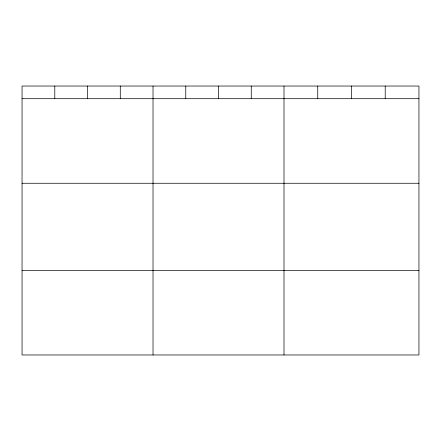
<?xml version="1.0" encoding="UTF-8"?>
<svg xmlns="http://www.w3.org/2000/svg" width="441" height="441" viewBox="0 0 441 441"><rect width="100%" height="100%" fill="white"/><g stroke="black" fill="none" stroke-linecap="round" stroke-linejoin="round"><path stroke-width="0.66" d="M418.95 98.696L418.95 354.966L22.05 354.966L22.05 86.034L418.95 86.034L418.95 98.696L22.05 98.696M22.05 183.263L418.95 183.263M22.05 270.399L418.95 270.399M385.214 86.034L385.214 98.696M351.477 86.034L351.477 98.696M317.74 86.034L317.74 98.696M284.004 86.034L284.004 354.966M251.26 86.034L251.26 98.696M218.516 86.034L218.516 98.696M185.771 86.034L185.771 98.696M153.027 86.034L153.027 354.966M120.283 86.034L120.283 98.696M87.539 86.034L87.539 98.696M54.794 86.034L54.794 98.696"/></g></svg>
